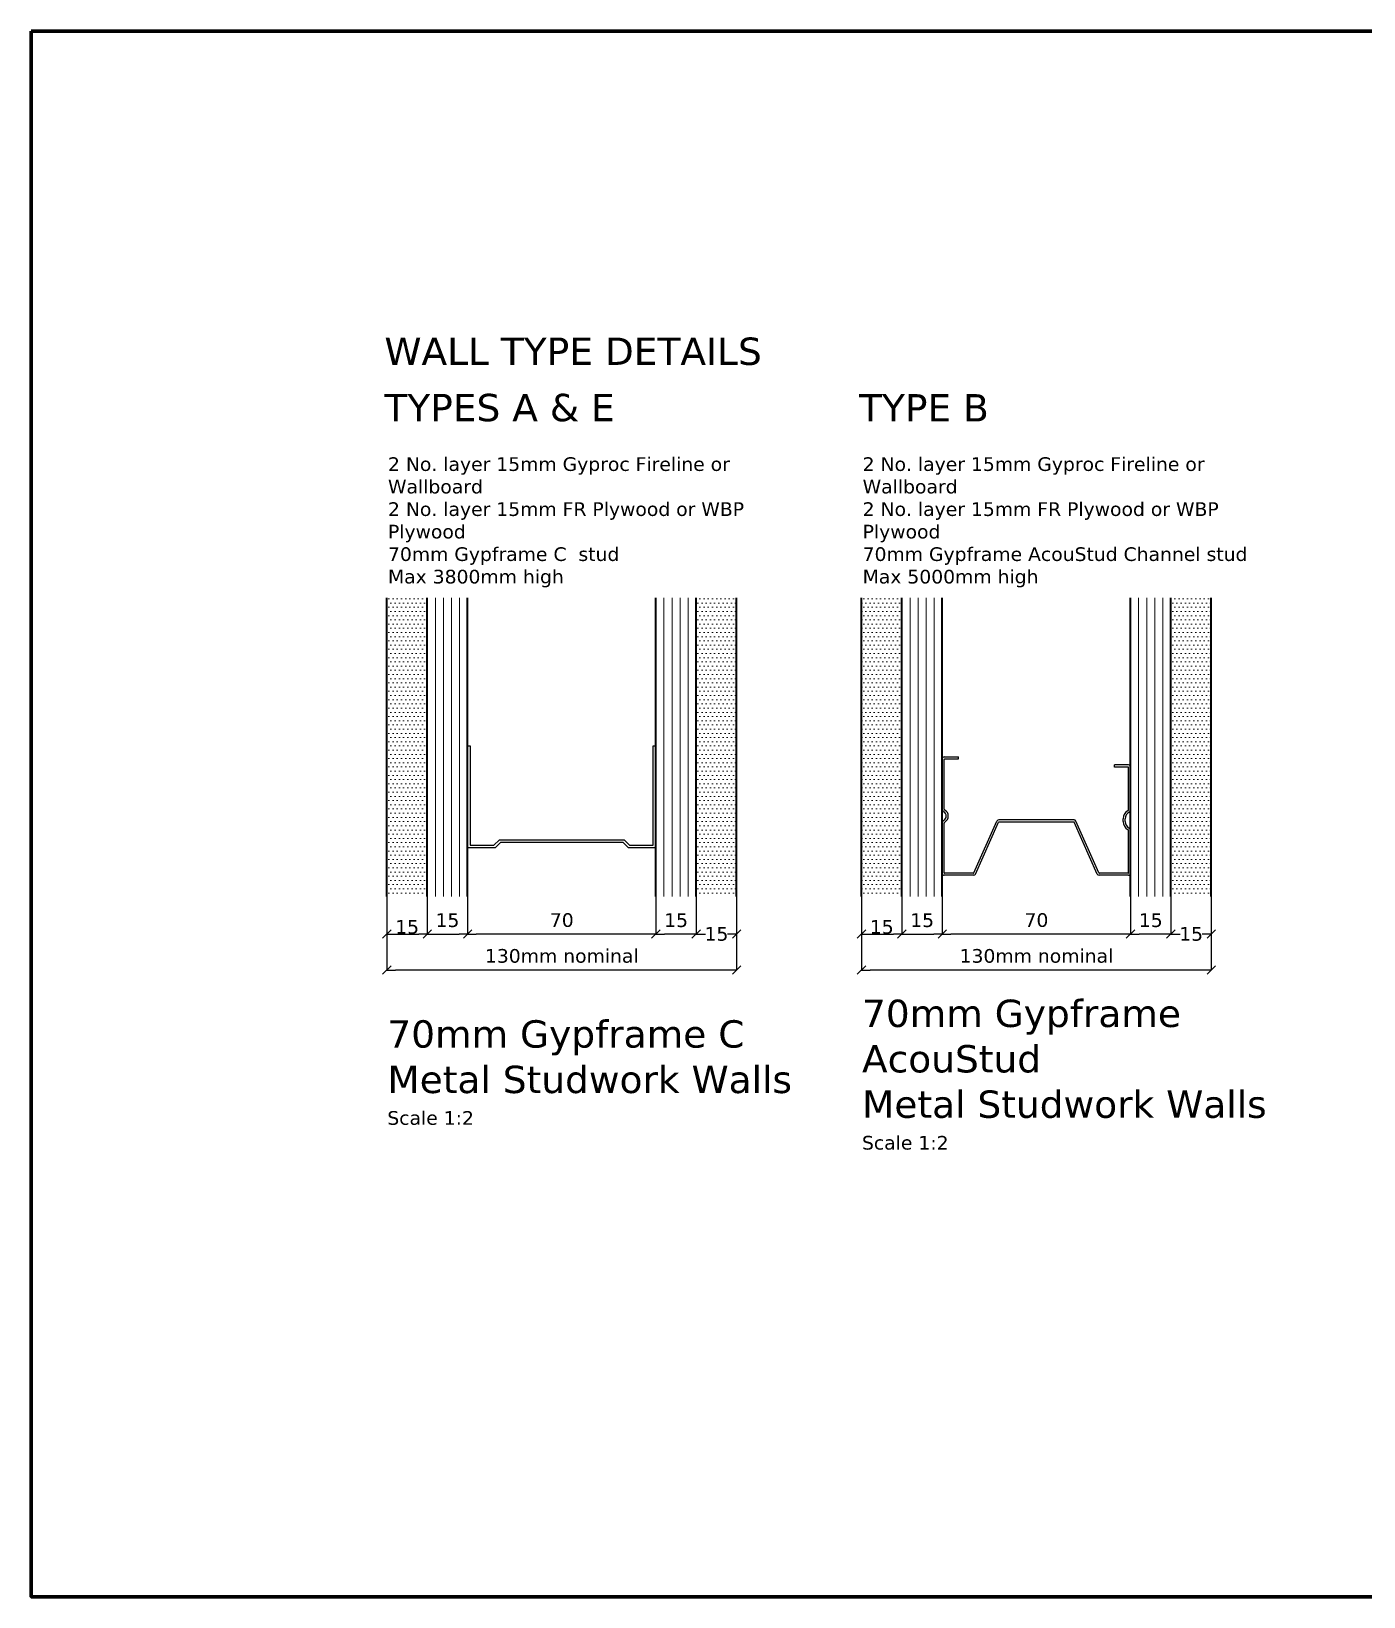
# Model space of a CAD drawing. Header units: millimetres. Extents: x -159872 to 386485, y -250577 to 158966.
# Drawn here: x -109263 to -108768, y 16143 to 16725 of the extents above; entities that cross this region are included whole.
import ezdxf

# ---------------------------------------------------------------- set-up
doc = ezdxf.new("R2010")
doc.units = ezdxf.units.MM
doc.header["$PDMODE"] = 1
doc.header["$PDSIZE"] = -2
doc.layers.get('0').update_dxf_attribs({"lineweight": 25})
for name, color, linetype, lineweight in [('LDS-details', 4, 'Continuous', 25), ('LDS-dimensions-1-2', 251, 'Continuous', 9), ('LDS-hatch_Hatch', 7, 'Continuous', 5), ('LDS-struct-new-walls', 6, 'Continuous', 35), ('LDS-text-1-2', 7, 'Continuous', 9)]:
    doc.layers.add(name, color=color, linetype=linetype, lineweight=lineweight)
doc.styles.add('Verdana', font='Verdana.ttf')
doc.dimstyles.new('keane-1-2', dxfattribs={"dimtxt": 2.541058, "dimasz": 3.181201, "dimexe": 0.05, "dimexo": 0.05, "dimgap": 0.05, "dimtad": 1, "dimtih": 1, "dimtoh": 1, "dimdec": 0, "dimdsep": 46, "dimtxsty": 'Verdana', "dimblk": 'VW_SLASH-3', "dimblk1": 'VW_SLASH-3', "dimblk2": 'VW_SLASH-3', "dimcen": 0, "dimazin": 0, "dimtfac": 1, "dimtdec": 0, "dimtix": 1, "dimtofl": 0, "dimtmove": 0, "dimatfit": 0, "dimldrblk": 'VW_SLASH-3', "dimfxl": 1, "dimfrac": 2, "dimtolj": 1, "dimarcsym": 0})
pattern_1 = [(180, (122858.9752, -93076.1713), (-0.78125, 1.5625), [0.01, -1.5525])]

# ---------------------------------------------------------------- blocks, each defined once
blk = doc.blocks.new('VW_SLASH-3')
at = {"color": 0, "linetype": 'ByBlock', "lineweight": -2, "transparency": 16777216}
blk.add_line((0, 0), (-1, 0), dxfattribs=at)
at = {"color": 0, "linetype": 'Continuous', "lineweight": 5, "transparency": 16777216, "flags": 128}
blk.add_lwpolyline([(0.5, 0.5), (-0.5, -0.5)], dxfattribs=at)
blk = doc.blocks.new('*D248')
at = {"layer": 'Defpoints', "color": 0}
for p in [(-109100.81, 16403.83), (-109030.81, 16403.83), (-109100.81, 16389.85)]:
    blk.add_point(p, dxfattribs=at)
at = {"layer": 'LDS-dimensions-1-2', "color": 0, "lineweight": -2}
for p, q in [((-109100.81, 16403.78), (-109100.81, 16389.8)), ((-109030.81, 16403.78), (-109030.81, 16389.8)), ((-109034, 16389.85), (-109097.63, 16389.85))]:
    blk.add_line(p, q, dxfattribs=at)
at = {"layer": 'LDS-dimensions-1-2', "color": 0, "lineweight": -2, "xscale": 3.181201171875, "yscale": 3.181201171875, "zscale": 3.181201171875, "rotation": 180}
blk.add_blockref('VW_SLASH-3', (-109100.81, 16389.85), dxfattribs=at)
at = {"layer": 'LDS-dimensions-1-2', "color": 0, "lineweight": -2, "xscale": 3.181201171875, "yscale": 3.181201171875, "zscale": 3.181201171875}
blk.add_blockref('VW_SLASH-3', (-109030.81, 16389.85), dxfattribs=at)
at = {"layer": 'LDS-dimensions-1-2', "color": 0, "insert": (-109065.81, 16394.99), "char_height": 5.082, "attachment_point": 5, "style": 'Verdana'}
blk.add_mtext('\\A1;70', dxfattribs=at)
blk = doc.blocks.new('*D249')
at = {"layer": 'Defpoints', "color": 0}
for p in [(-109130.81, 16401.33), (-109000.81, 16403.83), (-109130.81, 16376.46)]:
    blk.add_point(p, dxfattribs=at)
at = {"layer": 'LDS-dimensions-1-2', "color": 0, "lineweight": -2}
for p, q in [((-109130.81, 16401.28), (-109130.81, 16376.41)), ((-109000.81, 16403.78), (-109000.81, 16376.41)), ((-109004, 16376.46), (-109127.63, 16376.46))]:
    blk.add_line(p, q, dxfattribs=at)
at = {"layer": 'LDS-dimensions-1-2', "color": 0, "lineweight": -2, "xscale": 3.181201171875, "yscale": 3.181201171875, "zscale": 3.181201171875, "rotation": 180}
blk.add_blockref('VW_SLASH-3', (-109130.81, 16376.46), dxfattribs=at)
at = {"layer": 'LDS-dimensions-1-2', "color": 0, "lineweight": -2, "xscale": 3.181201171875, "yscale": 3.181201171875, "zscale": 3.181201171875}
blk.add_blockref('VW_SLASH-3', (-109000.81, 16376.46), dxfattribs=at)
at = {"layer": 'LDS-dimensions-1-2', "color": 0, "insert": (-109065.81, 16381.67), "char_height": 5.0821, "attachment_point": 5, "style": 'Verdana'}
blk.add_mtext('\\A1;130mm nominal', dxfattribs=at)
blk = doc.blocks.new('*D250')
at = {"layer": 'Defpoints', "color": 0}
for p in [(-109115.81, 16403.83), (-109100.81, 16403.83), (-109100.81, 16389.85)]:
    blk.add_point(p, dxfattribs=at)
at = {"layer": 'LDS-dimensions-1-2', "color": 0, "lineweight": -2}
for p, q in [((-109115.81, 16403.78), (-109115.81, 16389.8)), ((-109100.81, 16403.78), (-109100.81, 16389.8)), ((-109112.63, 16389.85), (-109104, 16389.85))]:
    blk.add_line(p, q, dxfattribs=at)
at = {"layer": 'LDS-dimensions-1-2', "color": 0, "lineweight": -2, "xscale": 3.181201171875, "yscale": 3.181201171875, "zscale": 3.181201171875, "rotation": 180}
blk.add_blockref('VW_SLASH-3', (-109115.81, 16389.85), dxfattribs=at)
at = {"layer": 'LDS-dimensions-1-2', "color": 0, "lineweight": -2, "xscale": 3.181201171875, "yscale": 3.181201171875, "zscale": 3.181201171875}
blk.add_blockref('VW_SLASH-3', (-109100.81, 16389.85), dxfattribs=at)
at = {"layer": 'LDS-dimensions-1-2', "color": 0, "insert": (-109108.31, 16394.95), "char_height": 5.082, "attachment_point": 5, "style": 'Verdana'}
blk.add_mtext('\\A1;15', dxfattribs=at)
blk = doc.blocks.new('*D251')
at = {"layer": 'Defpoints', "color": 0}
for p in [(-109130.81, 16403.83), (-109115.81, 16403.83), (-109115.81, 16389.85)]:
    blk.add_point(p, dxfattribs=at)
at = {"layer": 'LDS-dimensions-1-2', "color": 0, "lineweight": -2}
for p, q in [((-109130.81, 16403.78), (-109130.81, 16389.8)), ((-109115.81, 16403.78), (-109115.81, 16389.8)), ((-109127.63, 16389.85), (-109119, 16389.85))]:
    blk.add_line(p, q, dxfattribs=at)
at = {"layer": 'LDS-dimensions-1-2', "color": 0, "lineweight": -2, "xscale": 3.181201171875, "yscale": 3.181201171875, "zscale": 3.181201171875, "rotation": 180}
blk.add_blockref('VW_SLASH-3', (-109130.81, 16389.85), dxfattribs=at)
at = {"layer": 'LDS-dimensions-1-2', "color": 0, "lineweight": -2, "xscale": 3.181201171875, "yscale": 3.181201171875, "zscale": 3.181201171875}
blk.add_blockref('VW_SLASH-3', (-109115.81, 16389.85), dxfattribs=at)
at = {"layer": 'LDS-dimensions-1-2', "color": 0, "insert": (-109123.31, 16392.45), "char_height": 5.082, "attachment_point": 5, "style": 'Verdana'}
blk.add_mtext('\\A1;15', dxfattribs=at)
blk = doc.blocks.new('*D252')
at = {"layer": 'Defpoints', "color": 0}
for p in [(-109030.81, 16403.83), (-109015.81, 16403.83), (-109030.81, 16389.85)]:
    blk.add_point(p, dxfattribs=at)
at = {"layer": 'LDS-dimensions-1-2', "color": 0, "lineweight": -2}
for p, q in [((-109030.81, 16403.78), (-109030.81, 16389.8)), ((-109015.81, 16403.78), (-109015.81, 16389.8)), ((-109019, 16389.85), (-109027.63, 16389.85))]:
    blk.add_line(p, q, dxfattribs=at)
at = {"layer": 'LDS-dimensions-1-2', "color": 0, "lineweight": -2, "xscale": 3.181201171875, "yscale": 3.181201171875, "zscale": 3.181201171875, "rotation": 180}
blk.add_blockref('VW_SLASH-3', (-109030.81, 16389.85), dxfattribs=at)
at = {"layer": 'LDS-dimensions-1-2', "color": 0, "lineweight": -2, "xscale": 3.181201171875, "yscale": 3.181201171875, "zscale": 3.181201171875}
blk.add_blockref('VW_SLASH-3', (-109015.81, 16389.85), dxfattribs=at)
at = {"layer": 'LDS-dimensions-1-2', "color": 0, "insert": (-109023.31, 16394.95), "char_height": 5.082, "attachment_point": 5, "style": 'Verdana'}
blk.add_mtext('\\A1;15', dxfattribs=at)
blk = doc.blocks.new('*D253')
at = {"layer": 'Defpoints', "color": 0}
for p in [(-109015.81, 16403.83), (-109000.81, 16403.83), (-109015.81, 16389.85)]:
    blk.add_point(p, dxfattribs=at)
at = {"layer": 'LDS-dimensions-1-2', "color": 0, "lineweight": -2}
for p, q in [((-109015.81, 16403.78), (-109015.81, 16389.8)), ((-109000.81, 16403.78), (-109000.81, 16389.8)), ((-109012.63, 16389.85), (-109012.43, 16389.85)), ((-109004, 16389.85), (-109004.2, 16389.85))]:
    blk.add_line(p, q, dxfattribs=at)
at = {"layer": 'LDS-dimensions-1-2', "color": 0, "lineweight": -2, "xscale": 3.181201171875, "yscale": 3.181201171875, "zscale": 3.181201171875, "rotation": 180}
blk.add_blockref('VW_SLASH-3', (-109015.81, 16389.85), dxfattribs=at)
at = {"layer": 'LDS-dimensions-1-2', "color": 0, "lineweight": -2, "xscale": 3.181201171875, "yscale": 3.181201171875, "zscale": 3.181201171875}
blk.add_blockref('VW_SLASH-3', (-109000.81, 16389.85), dxfattribs=at)
at = {"layer": 'LDS-dimensions-1-2', "color": 0, "insert": (-109008.31, 16389.85), "char_height": 5.082, "attachment_point": 5, "style": 'Verdana'}
blk.add_mtext('\\A1;15', dxfattribs=at)
blk = doc.blocks.new('*D264')
at = {"layer": 'Defpoints', "color": 0}
for p in [(-108924.35, 16403.83), (-108854.35, 16403.83), (-108924.35, 16389.85)]:
    blk.add_point(p, dxfattribs=at)
at = {"layer": 'LDS-dimensions-1-2', "color": 0, "lineweight": -2}
for p, q in [((-108924.35, 16403.78), (-108924.35, 16389.8)), ((-108854.35, 16403.78), (-108854.35, 16389.8)), ((-108857.54, 16389.85), (-108921.17, 16389.85))]:
    blk.add_line(p, q, dxfattribs=at)
at = {"layer": 'LDS-dimensions-1-2', "color": 0, "lineweight": -2, "xscale": 3.181201171875, "yscale": 3.181201171875, "zscale": 3.181201171875, "rotation": 180}
blk.add_blockref('VW_SLASH-3', (-108924.35, 16389.85), dxfattribs=at)
at = {"layer": 'LDS-dimensions-1-2', "color": 0, "lineweight": -2, "xscale": 3.181201171875, "yscale": 3.181201171875, "zscale": 3.181201171875}
blk.add_blockref('VW_SLASH-3', (-108854.35, 16389.85), dxfattribs=at)
at = {"layer": 'LDS-dimensions-1-2', "color": 0, "insert": (-108889.35, 16394.99), "char_height": 5.082, "attachment_point": 5, "style": 'Verdana'}
blk.add_mtext('\\A1;70', dxfattribs=at)
blk = doc.blocks.new('*D265')
at = {"layer": 'Defpoints', "color": 0}
for p in [(-108954.35, 16401.33), (-108824.35, 16403.83), (-108954.35, 16376.46)]:
    blk.add_point(p, dxfattribs=at)
at = {"layer": 'LDS-dimensions-1-2', "color": 0, "lineweight": -2}
for p, q in [((-108954.35, 16401.28), (-108954.35, 16376.41)), ((-108824.35, 16403.78), (-108824.35, 16376.41)), ((-108827.54, 16376.46), (-108951.17, 16376.46))]:
    blk.add_line(p, q, dxfattribs=at)
at = {"layer": 'LDS-dimensions-1-2', "color": 0, "lineweight": -2, "xscale": 3.181201171875, "yscale": 3.181201171875, "zscale": 3.181201171875, "rotation": 180}
blk.add_blockref('VW_SLASH-3', (-108954.35, 16376.46), dxfattribs=at)
at = {"layer": 'LDS-dimensions-1-2', "color": 0, "lineweight": -2, "xscale": 3.181201171875, "yscale": 3.181201171875, "zscale": 3.181201171875}
blk.add_blockref('VW_SLASH-3', (-108824.35, 16376.46), dxfattribs=at)
at = {"layer": 'LDS-dimensions-1-2', "color": 0, "insert": (-108889.35, 16381.67), "char_height": 5.0821, "attachment_point": 5, "style": 'Verdana'}
blk.add_mtext('\\A1;130mm nominal', dxfattribs=at)
blk = doc.blocks.new('*D266')
at = {"layer": 'Defpoints', "color": 0}
for p in [(-108939.35, 16403.83), (-108924.35, 16403.83), (-108924.35, 16389.85)]:
    blk.add_point(p, dxfattribs=at)
at = {"layer": 'LDS-dimensions-1-2', "color": 0, "lineweight": -2}
for p, q in [((-108939.35, 16403.78), (-108939.35, 16389.8)), ((-108924.35, 16403.78), (-108924.35, 16389.8)), ((-108936.17, 16389.85), (-108927.54, 16389.85))]:
    blk.add_line(p, q, dxfattribs=at)
at = {"layer": 'LDS-dimensions-1-2', "color": 0, "lineweight": -2, "xscale": 3.181201171875, "yscale": 3.181201171875, "zscale": 3.181201171875, "rotation": 180}
blk.add_blockref('VW_SLASH-3', (-108939.35, 16389.85), dxfattribs=at)
at = {"layer": 'LDS-dimensions-1-2', "color": 0, "lineweight": -2, "xscale": 3.181201171875, "yscale": 3.181201171875, "zscale": 3.181201171875}
blk.add_blockref('VW_SLASH-3', (-108924.35, 16389.85), dxfattribs=at)
at = {"layer": 'LDS-dimensions-1-2', "color": 0, "insert": (-108931.85, 16394.95), "char_height": 5.082, "attachment_point": 5, "style": 'Verdana'}
blk.add_mtext('\\A1;15', dxfattribs=at)
blk = doc.blocks.new('*D267')
at = {"layer": 'Defpoints', "color": 0}
for p in [(-108954.35, 16403.83), (-108939.35, 16403.83), (-108939.35, 16389.85)]:
    blk.add_point(p, dxfattribs=at)
at = {"layer": 'LDS-dimensions-1-2', "color": 0, "lineweight": -2}
for p, q in [((-108954.35, 16403.78), (-108954.35, 16389.8)), ((-108939.35, 16403.78), (-108939.35, 16389.8)), ((-108951.17, 16389.85), (-108942.54, 16389.85))]:
    blk.add_line(p, q, dxfattribs=at)
at = {"layer": 'LDS-dimensions-1-2', "color": 0, "lineweight": -2, "xscale": 3.181201171875, "yscale": 3.181201171875, "zscale": 3.181201171875, "rotation": 180}
blk.add_blockref('VW_SLASH-3', (-108954.35, 16389.85), dxfattribs=at)
at = {"layer": 'LDS-dimensions-1-2', "color": 0, "lineweight": -2, "xscale": 3.181201171875, "yscale": 3.181201171875, "zscale": 3.181201171875}
blk.add_blockref('VW_SLASH-3', (-108939.35, 16389.85), dxfattribs=at)
at = {"layer": 'LDS-dimensions-1-2', "color": 0, "insert": (-108946.85, 16392.45), "char_height": 5.082, "attachment_point": 5, "style": 'Verdana'}
blk.add_mtext('\\A1;15', dxfattribs=at)
blk = doc.blocks.new('*D268')
at = {"layer": 'Defpoints', "color": 0}
for p in [(-108854.35, 16403.83), (-108839.35, 16403.83), (-108854.35, 16389.85)]:
    blk.add_point(p, dxfattribs=at)
at = {"layer": 'LDS-dimensions-1-2', "color": 0, "lineweight": -2}
for p, q in [((-108854.35, 16403.78), (-108854.35, 16389.8)), ((-108839.35, 16403.78), (-108839.35, 16389.8)), ((-108842.54, 16389.85), (-108851.17, 16389.85))]:
    blk.add_line(p, q, dxfattribs=at)
at = {"layer": 'LDS-dimensions-1-2', "color": 0, "lineweight": -2, "xscale": 3.181201171875, "yscale": 3.181201171875, "zscale": 3.181201171875, "rotation": 180}
blk.add_blockref('VW_SLASH-3', (-108854.35, 16389.85), dxfattribs=at)
at = {"layer": 'LDS-dimensions-1-2', "color": 0, "lineweight": -2, "xscale": 3.181201171875, "yscale": 3.181201171875, "zscale": 3.181201171875}
blk.add_blockref('VW_SLASH-3', (-108839.35, 16389.85), dxfattribs=at)
at = {"layer": 'LDS-dimensions-1-2', "color": 0, "insert": (-108846.85, 16394.95), "char_height": 5.082, "attachment_point": 5, "style": 'Verdana'}
blk.add_mtext('\\A1;15', dxfattribs=at)
blk = doc.blocks.new('*D269')
at = {"layer": 'Defpoints', "color": 0}
for p in [(-108839.35, 16403.83), (-108824.35, 16403.83), (-108839.35, 16389.85)]:
    blk.add_point(p, dxfattribs=at)
at = {"layer": 'LDS-dimensions-1-2', "color": 0, "lineweight": -2}
for p, q in [((-108839.35, 16403.78), (-108839.35, 16389.8)), ((-108824.35, 16403.78), (-108824.35, 16389.8)), ((-108836.17, 16389.85), (-108835.97, 16389.85)), ((-108827.54, 16389.85), (-108827.74, 16389.85))]:
    blk.add_line(p, q, dxfattribs=at)
at = {"layer": 'LDS-dimensions-1-2', "color": 0, "lineweight": -2, "xscale": 3.181201171875, "yscale": 3.181201171875, "zscale": 3.181201171875, "rotation": 180}
blk.add_blockref('VW_SLASH-3', (-108839.35, 16389.85), dxfattribs=at)
at = {"layer": 'LDS-dimensions-1-2', "color": 0, "lineweight": -2, "xscale": 3.181201171875, "yscale": 3.181201171875, "zscale": 3.181201171875}
blk.add_blockref('VW_SLASH-3', (-108824.35, 16389.85), dxfattribs=at)
at = {"layer": 'LDS-dimensions-1-2', "color": 0, "insert": (-108831.85, 16389.85), "char_height": 5.082, "attachment_point": 5, "style": 'Verdana'}
blk.add_mtext('\\A1;15', dxfattribs=at)

msp = doc.modelspace()

# ---------------------------------------------------------------- hatches: boundary and pattern name
at = {"layer": 'LDS-hatch_Hatch', "linetype": 'Continuous', "lineweight": 9}
h = msp.add_hatch(dxfattribs=at)
h.set_pattern_fill('DOTS', color=253, style=0, pattern_type=2)
h.set_pattern_definition(pattern_1)
h.paths.add_polyline_path([(-109115.81409, 16514.81635), (-109130.81409, 16514.81635), (-109130.81409, 16403.83292), (-109115.81409, 16403.83292)])
h = msp.add_hatch(dxfattribs=at)
h.set_pattern_fill('DOTS', color=253, style=0, pattern_type=2)
h.set_pattern_definition(pattern_1)
h.paths.add_polyline_path([(-109015.81409, 16514.81635), (-109000.81409, 16514.81635), (-109000.81409, 16403.83292), (-109015.81409, 16403.83292)])
h = msp.add_hatch(dxfattribs=at)
h.set_pattern_fill('DOTS', color=253, style=0, pattern_type=2)
h.set_pattern_definition(pattern_1)
h.paths.add_polyline_path([(-108939.35498, 16514.81635), (-108954.35498, 16514.81635), (-108954.35498, 16403.83292), (-108939.35498, 16403.83292)])
h = msp.add_hatch(dxfattribs=at)
h.set_pattern_fill('DOTS', color=253, style=0, pattern_type=2)
h.set_pattern_definition(pattern_1)
h.paths.add_polyline_path([(-108839.35498, 16514.81635), (-108824.35498, 16514.81635), (-108824.35498, 16403.83292), (-108839.35498, 16403.83292)])

# ---------------------------------------------------------------- linework, layer by layer
at = {"layer": 'LDS-details'}
for p, q in [((-108924.35498, 16436.26076), (-108924.35498, 16454.94171)), ((-108923.60498, 16455.69171), (-108918.35498, 16455.69171)), ((-108923.60498, 16436.26076), (-108923.60498, 16454.74171)), ((-108923.40498, 16454.94171), (-108918.35498, 16454.94171)), ((-108918.35498, 16454.94171), (-108918.35498, 16455.69171)), ((-108855.10498, 16452.69171), (-108860.35498, 16452.69171)), ((-108860.35498, 16451.94171), (-108860.35498, 16452.69171)), ((-108855.30498, 16451.94171), (-108860.35498, 16451.94171)), ((-108855.10498, 16436.12683), (-108855.10498, 16451.74171)), ((-108854.35498, 16436.12683), (-108854.35498, 16451.94171)), ((-108924.35498, 16412.44171), (-108924.35498, 16431.12267)), ((-108923.60498, 16412.64171), (-108923.60498, 16431.12267)), ((-108912.60473, 16412.56036), (-108904.04014, 16431.79676)), ((-108911.9724, 16412.13666), (-108903.4078, 16431.37306)), ((-108875.35498, 16432.24171), (-108903.35498, 16432.24171)), ((-108875.48486, 16431.49171), (-108903.2251, 16431.49171)), ((-108866.73755, 16412.13666), (-108875.30215, 16431.37306)), ((-108866.10522, 16412.56036), (-108874.66982, 16431.79676)), ((-108857.10498, 16431.69171), (-108857.10498, 16432.69171)), ((-108856.35498, 16431.69171), (-108856.35498, 16432.69171)), ((-108855.10498, 16412.64171), (-108855.10498, 16428.2566)), ((-108854.35498, 16412.44171), (-108854.35498, 16428.2566)), ((-108912.78744, 16412.44171), (-108923.40498, 16412.44171)), ((-108855.30498, 16412.44171), (-108865.92251, 16412.44171)), ((-108912.65756, 16411.69171), (-108923.60498, 16411.69171)), ((-108855.10498, 16411.69171), (-108866.05239, 16411.69171))]:
    msp.add_line(p, q, dxfattribs=at)
at = {"layer": 'LDS-details', "color": 1, "linetype": 'Continuous', "lineweight": 70, "transparency": 33554687, "flags": 128}
msp.add_lwpolyline([(-109263.01925, 16725.46966), (-107459.01925, 16725.46966), (-107459.01925, 16143.46966), (-109263.01925, 16143.46966)], close=True, dxfattribs=at)
at = {"layer": 'LDS-details', "flags": 128}
msp.add_lwpolyline([(-109031.81409, 16459.83065), (-109030.81409, 16459.83065), (-109030.81409, 16421.83065), (-109041.02119, 16421.83065), (-109043.02119, 16423.83065), (-109088.60698, 16423.83065), (-109090.60698, 16421.83065), (-109100.81409, 16421.83065), (-109100.81409, 16459.83065), (-109099.81409, 16459.83065), (-109099.81409, 16422.83065), (-109091.02119, 16422.83065), (-109089.02119, 16424.83065), (-109042.60698, 16424.83065), (-109040.60698, 16422.83065), (-109031.81409, 16422.83065), (-109031.81409, 16459.83065)], dxfattribs=at)
at = {"layer": 'LDS-details'}
for centre, radius, start, end in [((-108923.60498, 16454.94171), 0.75, 90, 180), ((-108923.40498, 16454.74171), 0.2, 90, 180), ((-108855.30498, 16451.74171), 0.2, 0, 90), ((-108855.10498, 16451.94171), 0.75, 0, 90), ((-108923.20498, 16436.26076), 1.15, 180, 240.55910734), ((-108923.20498, 16436.26076), 0.4, 180, 240.55910734), ((-108924.65498, 16433.69171), 2.55, 299.44089266, 60.55910734), ((-108853.55498, 16432.69171), 3.55, 119.58214522, 180), ((-108855.50498, 16436.12683), 0.4, 299.58214522, 0), ((-108855.50498, 16436.12683), 1.15, 299.58214522, 0), ((-108923.20498, 16431.12267), 1.15, 119.44089266, 180), ((-108924.65498, 16433.69171), 1.8, 299.44089266, 60.55910734), ((-108923.20498, 16431.12267), 0.4, 119.44089266, 180), ((-108903.35498, 16431.49171), 0.75, 90, 156), ((-108903.2251, 16431.29171), 0.2, 90, 156), ((-108875.48486, 16431.29171), 0.2, 24, 90), ((-108875.35498, 16431.49171), 0.75, 24, 90), ((-108853.55498, 16431.69171), 3.55, 180, 240.41785478), ((-108853.55498, 16432.69171), 2.8, 119.58214522, 180), ((-108853.55498, 16431.69171), 2.8, 180, 240.41785478), ((-108855.50498, 16428.2566), 0.4, 0, 60.41785478), ((-108855.50498, 16428.2566), 1.15, 0, 60.41785478), ((-108923.60498, 16412.44171), 0.75, 180, 270), ((-108923.40498, 16412.64171), 0.2, 180, 270), ((-108912.78744, 16412.64171), 0.2, 270, 336), ((-108865.92251, 16412.64171), 0.2, 204, 270), ((-108855.30498, 16412.64171), 0.2, 270, 0), ((-108855.10498, 16412.44171), 0.75, 270, 0), ((-108912.65756, 16412.44171), 0.75, 270, 336), ((-108866.05239, 16412.44171), 0.75, 204, 270)]:
    msp.add_arc(centre, radius, start, end, dxfattribs=at)
at = {"layer": 'LDS-struct-new-walls'}
for p, q in [((-109130.81409, 16403.83292), (-109130.81409, 16514.81635)), ((-109115.81409, 16403.83292), (-109115.81409, 16514.81635)), ((-109100.81409, 16403.83292), (-109100.81409, 16514.81635)), ((-109030.81409, 16403.83292), (-109030.81409, 16514.81635)), ((-109015.81409, 16403.83292), (-109015.81409, 16514.81635)), ((-109000.81409, 16403.83292), (-109000.81409, 16514.81635)), ((-108954.35498, 16403.83292), (-108954.35498, 16514.81635)), ((-108939.35498, 16403.83292), (-108939.35498, 16514.81635)), ((-108924.35498, 16403.83292), (-108924.35498, 16514.81635))]:
    msp.add_line(p, q, dxfattribs=at)
at = {"layer": 'LDS-struct-new-walls', "color": 9, "lineweight": 9}
for p, q in [((-109112.81409, 16403.83292), (-109112.81409, 16514.81635)), ((-109109.81409, 16403.83292), (-109109.81409, 16514.81635)), ((-109106.81409, 16403.83292), (-109106.81409, 16514.81635)), ((-109103.81409, 16403.83292), (-109103.81409, 16514.81635)), ((-109027.81409, 16403.83292), (-109027.81409, 16514.81635)), ((-109024.81409, 16403.83292), (-109024.81409, 16514.81635)), ((-109021.81409, 16403.83292), (-109021.81409, 16514.81635)), ((-109018.81409, 16403.83292), (-109018.81409, 16514.81635)), ((-108936.35498, 16403.83292), (-108936.35498, 16514.81635)), ((-108933.35498, 16403.83292), (-108933.35498, 16514.81635)), ((-108930.35498, 16403.83292), (-108930.35498, 16514.81635)), ((-108927.35498, 16403.83292), (-108927.35498, 16514.81635)), ((-108851.35498, 16403.83292), (-108851.35498, 16514.81635)), ((-108848.35498, 16403.83292), (-108848.35498, 16514.81635)), ((-108845.35498, 16403.83292), (-108845.35498, 16514.81635)), ((-108842.35498, 16403.83292), (-108842.35498, 16514.81635))]:
    msp.add_line(p, q, dxfattribs=at)
at = {"layer": 'LDS-struct-new-walls', "color": 1, "lineweight": 35}
for p, q in [((-108854.35498, 16403.83292), (-108854.35498, 16514.81635)), ((-108839.35498, 16403.83292), (-108839.35498, 16514.81635)), ((-108824.35498, 16403.83292), (-108824.35498, 16514.81635))]:
    msp.add_line(p, q, dxfattribs=at)

# ---------------------------------------------------------------- texts
at = {"layer": 'LDS-text-1-2', "color": 7, "attachment_point": 4, "style": 'Verdana'}
for s, insert, char_height, width, line_spacing_factor in [('WALL TYPE DETAILS', (-109131.75079, 16606.42215), 10.1642336, 151.2261171, 0.493897), ('TYPES A & E', (-109131.75079, 16585.48974), 10.1642336, 151.2261171, 0.493897), ('TYPE B', (-108955.29168, 16585.48974), 10.164234, 80, 0.493897), ('2 No. layer 15mm Gyproc Fireline or Wallboard\\P2 No. layer 15mm FR Plywood or WBP Plywood\\P70mm Gypframe C  stud\\PMax 3800mm high', (-109130.42422, 16542.91621), 5.0821168, 146.2930235, 0.987793), ('2 No. layer 15mm Gyproc Fireline or Wallboard\\P2 No. layer 15mm FR Plywood or WBP Plywood\\P70mm Gypframe AcouStud Channel stud\\PMax 5000mm high', (-108953.96511, 16542.91621), 5.0821168, 146.2930235, 0.987793), ('{\\H2x;70mm Gypframe AcouStud\\PMetal Studwork Walls\\P}Scale 1:2', (-108954.20386, 16337.52542), 5.0821168, 173.2815193, 0.996734), ('{\\H2x;70mm Gypframe C\\PMetal Studwork Walls\\P}Scale 1:2', (-109130.66297, 16338.30073), 5.0821168, 151.309482, 0.996734)]:
    msp.add_mtext(s, dxfattribs=dict(at, insert=insert, char_height=char_height, width=width, line_spacing_factor=line_spacing_factor))

# ---------------------------------------------------------------- dimensions: what is measured, and where the dimension line sits
at = {"layer": 'LDS-dimensions-1-2', "color": 251}
for base, p1, p2, picture, middle in [((-109130.81409, 16376.46425), (-109000.81409, 16403.83292), (-109130.81409, 16401.33292), '*D249', (-109065.81409, 16381.67255)), ((-108954.35498, 16376.46425), (-108824.35498, 16403.83292), (-108954.35498, 16401.33292), '*D265', (-108889.35498, 16381.67255))]:
    dim = msp.add_linear_dim(base=base, p1=p1, p2=p2, text='130mm nominal', dimstyle='keane-1-2', override={"dimtxt": 5.082117, "dimgap": 2.5, "dimtih": 0, "dimtoh": 0, "dimpost": '<>', "dimtxsty": 'Verdana', "dimtmove": 2}, dxfattribs=at)
    dim.commit()
    dim.dimension.update_dxf_attribs({"geometry": picture, "text_midpoint": middle})
for base, p1, p2, override, picture, middle in [((-109115.81409, 16389.84684), (-109130.81409, 16403.83292), (-109115.81409, 16403.83292), {"dimtxt": 5.082117, "dimgap": 3.72039e-15, "dimtih": 0, "dimtoh": 0, "dimpost": '<>', "dimtxsty": 'Verdana'}, '*D251', (-109123.31409, 16389.84684)), ((-109015.81409, 16389.84684), (-109000.81409, 16403.83292), (-109015.81409, 16403.83292), {"dimtxt": 5.082117, "dimgap": 0.396875, "dimtad": 0, "dimtih": 0, "dimtoh": 0, "dimpost": '<>', "dimtxsty": 'Verdana'}, '*D253', (-109008.31409, 16389.84684)), ((-108939.35498, 16389.84684), (-108954.35498, 16403.83292), (-108939.35498, 16403.83292), {"dimtxt": 5.082117, "dimgap": 3.72039e-15, "dimtih": 0, "dimtoh": 0, "dimpost": '<>', "dimtxsty": 'Verdana'}, '*D267', (-108946.85498, 16389.84684)), ((-108839.35498, 16389.84684), (-108824.35498, 16403.83292), (-108839.35498, 16403.83292), {"dimtxt": 5.082117, "dimgap": 0.396875, "dimtad": 0, "dimtih": 0, "dimtoh": 0, "dimpost": '<>', "dimtxsty": 'Verdana'}, '*D269', (-108831.85498, 16389.84684))]:
    dim = msp.add_linear_dim(base=base, p1=p1, p2=p2, text='15', dimstyle='keane-1-2', override=override, dxfattribs=at)
    dim.commit()
    dim.dimension.update_dxf_attribs({"geometry": picture, "text_midpoint": middle, "dimtype": 160})
for base, p1, p2, picture, middle in [((-109100.81409, 16389.84684), (-109115.81409, 16403.83292), (-109100.81409, 16403.83292), '*D250', (-109108.31409, 16394.94934)), ((-109100.81409, 16389.84684), (-109030.81409, 16403.83292), (-109100.81409, 16403.83292), '*D248', (-109065.81409, 16394.992)), ((-109030.81409, 16389.84684), (-109015.81409, 16403.83292), (-109030.81409, 16403.83292), '*D252', (-109023.31409, 16394.94934)), ((-108924.35498, 16389.84684), (-108939.35498, 16403.83292), (-108924.35498, 16403.83292), '*D266', (-108931.85498, 16394.94934)), ((-108924.35498, 16389.84684), (-108854.35498, 16403.83292), (-108924.35498, 16403.83292), '*D264', (-108889.35498, 16394.992)), ((-108854.35498, 16389.84684), (-108839.35498, 16403.83292), (-108854.35498, 16403.83292), '*D268', (-108846.85498, 16394.94934))]:
    dim = msp.add_linear_dim(base=base, p1=p1, p2=p2, dimstyle='keane-1-2', override={"dimtxt": 5.082117, "dimgap": 2.5, "dimtih": 0, "dimtoh": 0, "dimpost": '<>', "dimtxsty": 'Verdana', "dimtmove": 2}, dxfattribs=at)
    dim.commit()
    dim.dimension.update_dxf_attribs({"geometry": picture, "text_midpoint": middle})

doc.saveas('drawing.dxf')
